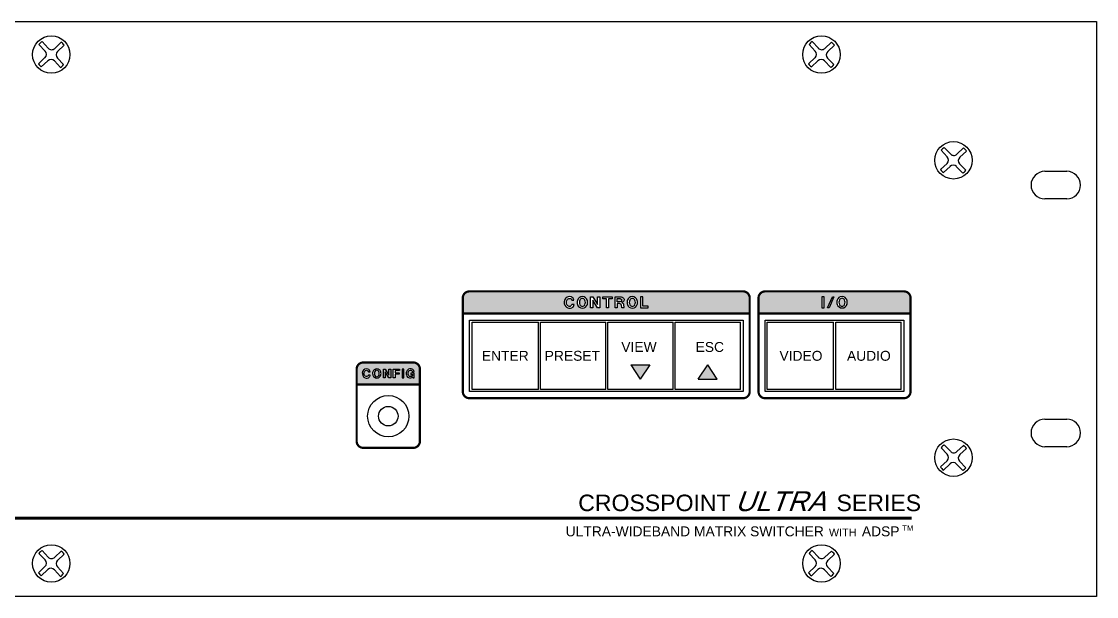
# Model space of a CAD drawing. Header units: inches. Extents: x 0.5 to 19.5, y 0.5 to 12.5.
# Drawn here: x 9.73 to 19.5, y 7.28 to 12.5 of the extents above; entities that cross this region are included whole.
import ezdxf
from ezdxf.enums import TextEntityAlignment as Align

# ---------------------------------------------------------------- set-up
doc = ezdxf.new("R2010")
doc.units = ezdxf.units.IN
doc.header["$MEASUREMENT"] = 0
doc.styles.add('CAD_SALES', font='ARIAL.TTF')

# ---------------------------------------------------------------- blocks, each defined once
blk = doc.blocks.new('A$C5ECA4FBF')
for p, q in [((-0.099, 0.138), (-0.033, 0.068)), ((0.107, 0.132), (0.037, 0.066)), ((-0.132, 0.107), (-0.066, 0.037)), ((0.138, 0.099), (0.068, 0.033)), ((-0.068, -0.033), (-0.138, -0.099)), ((-0.037, -0.066), (-0.107, -0.132)), ((0.033, -0.068), (0.099, -0.138)), ((0.066, -0.037), (0.132, -0.107))]:
    blk.add_line(p, q)
blk.add_circle((0, 0), 0.2)
for centre, radius, start, end in [((0, 0), 0.17, 125.7965, 140.9549), ((0, 0), 0.17, 35.7965, 50.9549), ((-0.102, 0.003), 0.05, 313.3757, 43.3757), ((0.003, 0.102), 0.05, 223.3757, 313.3757), ((0.102, -0.003), 0.05, 133.3757, 223.3757), ((0, 0), 0.17, 215.7965, 230.9549), ((-0.003, -0.102), 0.05, 43.3757, 133.3757), ((0, 0), 0.17, 305.7965, 320.9549)]:
    blk.add_arc(centre, radius, start, end)

msp = doc.modelspace()

# ---------------------------------------------------------------- hatches: boundary and pattern name
h = msp.add_hatch(color=256)
h.paths.add_polyline_path([(16.4878, 10.048, 0.414214), (16.4278, 9.988), (16.4278, 9.848), (17.8098, 9.848), (17.8098, 9.988, 0.414214), (17.7498, 10.048)])
h.paths.add_polyline_path([(17.0023, 9.9991), (17.0233, 9.9991), (17.0233, 9.8991), (17.0023, 9.8991)], flags=16)
h.paths.add_polyline_path([(17.0551, 9.8991), (17.0991, 9.9991), (17.1139, 9.9991), (17.0709, 9.8991)], flags=16)
h.paths.add_polyline_path([(17.1413, 9.9671, -0.76378), (17.2323, 9.9671, -0.141732), (17.2323, 9.9311, -0.740157), (17.1423, 9.9301, -0.141732)], flags=16)
h.paths.add_polyline_path([(17.1644, 9.9711, -0.622047), (17.2094, 9.9711, -0.228346), (17.2094, 9.9271, -0.629921), (17.1644, 9.9271, -0.228346)], flags=0)
h.paths.add_polyline_path([(16.3478, 9.848), (16.3478, 9.988, 0.414214), (16.2878, 10.048), (13.7998, 10.048, 0.414214), (13.7398, 9.988), (13.7398, 9.848)])
h.paths.add_polyline_path([(15.4263, 9.9147), (15.4263, 9.8977), (15.3553, 9.8977), (15.3553, 9.9977), (15.3763, 9.9977), (15.3763, 9.9147)], flags=16)
h.paths.add_polyline_path([(15.3263, 9.9297, -0.740157), (15.2363, 9.9287, -0.141732), (15.2353, 9.9657, -0.76378), (15.3263, 9.9657, -0.141732)], flags=16)
h.paths.add_polyline_path([(15.3033, 9.9257, -0.629921), (15.2583, 9.9257, -0.228346), (15.2583, 9.9697, -0.622047), (15.3033, 9.9697, -0.228346)], flags=0)
h.paths.add_polyline_path([(15.2063, 9.8977), (15.1853, 9.8977, -0.102362), (15.1843, 9.9027), (15.1823, 9.9207, 0.393701), (15.1643, 9.9377), (15.1443, 9.9377), (15.1443, 9.8977), (15.1243, 9.8977), (15.1243, 9.9977), (15.1793, 9.9977, -0.944882), (15.1823, 9.9457, -0.362127), (15.2013, 9.9267), (15.2033, 9.9047, 0.141732)], flags=16)
h.paths.add_polyline_path([(15.1703, 9.9527), (15.1443, 9.9527), (15.1443, 9.9827), (15.1703, 9.9827, -1)], flags=0)
h.paths.add_polyline_path([(15.0973, 9.9807), (15.0653, 9.9807), (15.0653, 9.8977), (15.0453, 9.8977), (15.0453, 9.9807), (15.0133, 9.9807), (15.0133, 9.9977), (15.0973, 9.9977)], flags=16)
h.paths.add_polyline_path([(14.9863, 9.8977), (14.9653, 9.8977), (14.9223, 9.9667), (14.9223, 9.8977), (14.9013, 9.8977), (14.9013, 9.9977), (14.9233, 9.9977), (14.9653, 9.9297), (14.9653, 9.9977), (14.9863, 9.9977)], flags=16)
h.paths.add_polyline_path([(14.8723, 9.9297, -0.740157), (14.7823, 9.9287, -0.141732), (14.7813, 9.9657, -0.76378), (14.8723, 9.9657, -0.141732)], flags=16)
h.paths.add_polyline_path([(14.8493, 9.9257, -0.629921), (14.8043, 9.9257, -0.228346), (14.8043, 9.9697, -0.622047), (14.8493, 9.9697, -0.228346)], flags=0)
h.paths.add_polyline_path([(14.7523, 9.9297, -0.259843), (14.7303, 9.8997, -0.133858), (14.7043, 9.8957, -0.19685), (14.6753, 9.9107, -0.267717), (14.6653, 9.9687, -0.409449), (14.7253, 9.9977, -0.283465), (14.7503, 9.9667), (14.7313, 9.9667, 0.346457), (14.7113, 9.9847, 0.283465), (14.6873, 9.9717, 0.275591), (14.6883, 9.9237, 0.220472), (14.7063, 9.9117, 0.401575), (14.7323, 9.9297)], flags=16)
h = msp.add_hatch(color=256)
h.paths.add_polyline_path([(13.3503, 9.2025), (13.3503, 9.3424, 0.414214), (13.2903, 9.4024), (12.8353, 9.4024, 0.414214), (12.7753, 9.3424), (12.7753, 9.2025)])
h.paths.add_polyline_path([(13.1075, 9.2625), (13.1075, 9.3425), (13.1659, 9.3425), (13.1659, 9.3297), (13.1243, 9.3297), (13.1243, 9.3097), (13.1603, 9.3097), (13.1603, 9.2961), (13.1243, 9.2961), (13.1243, 9.2625)], flags=16)
h.paths.add_polyline_path([(12.9227, 9.2873, -0.141732), (12.9219, 9.3169, -0.76378), (12.9947, 9.3169, -0.141732), (12.9947, 9.2881, -0.740157)], flags=16)
h.paths.add_polyline_path([(12.9763, 9.2849, -0.629921), (12.9403, 9.2849, -0.228346), (12.9403, 9.3201, -0.622047), (12.9763, 9.3201, -0.228346)], flags=0)
h.paths.add_polyline_path([(13.1875, 9.2625), (13.1875, 9.3425), (13.2043, 9.3425), (13.2043, 9.2625)], flags=16)
h.paths.add_polyline_path([(12.8811, 9.2641, -0.133858), (12.8603, 9.2609, -0.19685), (12.8371, 9.2729, -0.267717), (12.8291, 9.3193, -0.409449), (12.8771, 9.3425, -0.283465), (12.8971, 9.3177), (12.8819, 9.3177, 0.346457), (12.8659, 9.3321, 0.283465), (12.8467, 9.3217, 0.275591), (12.8475, 9.2833, 0.220472), (12.8619, 9.2737, 0.401575), (12.8827, 9.2881), (12.8987, 9.2881, -0.259843)], flags=16)
h.paths.add_polyline_path([(13.2299, 9.3233, -0.472441), (13.2859, 9.3385, -0.212598), (13.2987, 9.3185), (13.2843, 9.3185, 0.283465), (13.2707, 9.3313, 0.346457), (13.2459, 9.3201, 0.212598), (13.2451, 9.2873, 0.779528), (13.2867, 9.2929), (13.2667, 9.2929), (13.2667, 9.3049), (13.2995, 9.3049), (13.2995, 9.2625), (13.2875, 9.2625), (13.2867, 9.2721, -0.173228), (13.2675, 9.2617, -0.307087), (13.2323, 9.2785, -0.23622)], flags=16)
for points in [[(15.3536, 9.2516), (15.4387, 9.3816), (15.2685, 9.3816)], [(15.8808, 9.2516), (16.0511, 9.2516), (15.966, 9.3816)]]:
    msp.add_hatch(color=256).paths.add_polyline_path(points)

# ---------------------------------------------------------------- linework, layer by layer
for p, q in [((0.4998, 12.498), (19.4998, 12.498)), ((19.4998, 12.498), (19.4998, 7.278)), ((19.0298, 11.138), (19.2298, 11.138)), ((19.2298, 10.888), (19.0298, 10.888)), ((13.8243, 9.768), (14.4274, 9.768)), ((13.8243, 9.158), (13.8243, 9.768)), ((14.4274, 9.158), (14.4274, 9.768)), ((14.446, 9.158), (14.446, 9.768)), ((14.446, 9.768), (15.0398, 9.768)), ((15.0398, 9.158), (15.0398, 9.768)), ((15.0584, 9.158), (15.0584, 9.768)), ((15.0584, 9.768), (15.6522, 9.768)), ((15.6522, 9.158), (15.6522, 9.768)), ((15.6708, 9.158), (15.6708, 9.768)), ((15.6708, 9.768), (16.2645, 9.768)), ((16.2645, 9.158), (16.2645, 9.768)), ((16.5078, 9.158), (16.5078, 9.768)), ((16.5078, 9.768), (17.1109, 9.768)), ((17.1109, 9.158), (17.1109, 9.768)), ((17.1295, 9.158), (17.1295, 9.768)), ((17.1295, 9.768), (17.7233, 9.768)), ((17.7233, 9.158), (17.7233, 9.768)), ((15.2685, 9.3816), (15.4387, 9.3816)), ((15.2685, 9.3816), (15.3536, 9.2516)), ((15.4387, 9.3816), (15.3536, 9.2516)), ((15.8808, 9.2516), (15.966, 9.3816)), ((16.0511, 9.2516), (15.966, 9.3816)), ((15.8808, 9.2516), (16.0511, 9.2516)), ((14.4274, 9.158), (13.8243, 9.158)), ((15.0398, 9.158), (14.446, 9.158)), ((15.6522, 9.158), (15.0584, 9.158)), ((16.2645, 9.158), (15.6708, 9.158)), ((17.1109, 9.158), (16.5078, 9.158)), ((17.7233, 9.158), (17.1295, 9.158)), ((19.0298, 8.888), (19.2298, 8.888)), ((19.2298, 8.638), (19.0298, 8.638)), ((19.4998, 7.278), (0.4998, 7.278))]:
    msp.add_line(p, q)
at = {"const_width": 0.02}
for points in [[(16.3478, 9.848), (16.3478, 9.988, 0.414214), (16.2878, 10.048), (13.7998, 10.048, 0.414214), (13.7398, 9.988), (13.7398, 9.848)], [(17.8098, 9.848), (17.8098, 9.988, 0.414214), (17.7498, 10.048), (16.4878, 10.048, 0.414214), (16.4278, 9.988), (16.4278, 9.848)]]:
    msp.add_lwpolyline(points, format="xyb", dxfattribs=at)
for points in [[(14.6653, 9.9687, 0.267717), (14.6753, 9.9107, 0.19685), (14.7043, 9.8957, 0.133858), (14.7303, 9.8997, 0.259843), (14.7523, 9.9297), (14.7323, 9.9297, -0.401575), (14.7063, 9.9117, -0.220472), (14.6883, 9.9237, -0.275591), (14.6873, 9.9717, -0.283465), (14.7113, 9.9847, -0.346457), (14.7313, 9.9667), (14.7503, 9.9667, 0.283465), (14.7253, 9.9977, 0.409449), (14.6653, 9.9687)], [(14.7823, 9.9287, 0.740157), (14.8723, 9.9297, 0.141732), (14.8723, 9.9657, 0.76378), (14.7813, 9.9657, 0.141732), (14.7823, 9.9287)], [(14.8043, 9.9257, 0.629921), (14.8493, 9.9257, 0.228346), (14.8493, 9.9697, 0.622047), (14.8043, 9.9697, 0.228346), (14.8043, 9.9257)], [(15.2033, 9.9047, 0.141732), (15.2063, 9.8977), (15.1853, 9.8977, -0.102362), (15.1843, 9.9027), (15.1823, 9.9207, 0.393701), (15.1643, 9.9377), (15.1443, 9.9377), (15.1443, 9.8977), (15.1243, 9.8977), (15.1243, 9.9977), (15.1793, 9.9977, -0.944882), (15.1823, 9.9457, -0.362205), (15.2013, 9.9267), (15.2033, 9.9047)], [(15.1443, 9.9827), (15.1703, 9.9827, -1), (15.1703, 9.9527), (15.1443, 9.9527), (15.1443, 9.9827)], [(15.2363, 9.9287, 0.740157), (15.3263, 9.9297, 0.141732), (15.3263, 9.9657, 0.76378), (15.2353, 9.9657, 0.141732), (15.2363, 9.9287)], [(15.2583, 9.9257, 0.629921), (15.3033, 9.9257, 0.228346), (15.3033, 9.9697, 0.622047), (15.2583, 9.9697, 0.228346), (15.2583, 9.9257)], [(17.1423, 9.9301, 0.740157), (17.2323, 9.9311, 0.141732), (17.2323, 9.9671, 0.76378), (17.1413, 9.9671, 0.141732), (17.1423, 9.9301)], [(17.1644, 9.9271, 0.629921), (17.2094, 9.9271, 0.228346), (17.2094, 9.9711, 0.622047), (17.1644, 9.9711, 0.228346), (17.1644, 9.9271)], [(12.8291, 9.3193, 0.267717), (12.8371, 9.2729, 0.19685), (12.8603, 9.2609, 0.133858), (12.8811, 9.2641, 0.259843), (12.8987, 9.2881), (12.8827, 9.2881, -0.401575), (12.8619, 9.2737, -0.220472), (12.8475, 9.2833, -0.275591), (12.8467, 9.3217, -0.283465), (12.8659, 9.3321, -0.346457), (12.8819, 9.3177), (12.8971, 9.3177, 0.283465), (12.8771, 9.3425, 0.409449), (12.8291, 9.3193)], [(12.9227, 9.2873, 0.740157), (12.9947, 9.2881, 0.141732), (12.9947, 9.3169, 0.76378), (12.9219, 9.3169, 0.141732), (12.9227, 9.2873)], [(12.9403, 9.2849, 0.629921), (12.9763, 9.2849, 0.228346), (12.9763, 9.3201, 0.622047), (12.9403, 9.3201, 0.228346), (12.9403, 9.2849)], [(13.2323, 9.2785, 0.307087), (13.2675, 9.2617, 0.173228), (13.2867, 9.2721), (13.2875, 9.2625), (13.2995, 9.2625), (13.2995, 9.3049), (13.2667, 9.3049), (13.2667, 9.2929), (13.2867, 9.2929, -0.779528), (13.2451, 9.2873, -0.212598), (13.2459, 9.3201, -0.346457), (13.2707, 9.3313, -0.283465), (13.2843, 9.3185), (13.2987, 9.3185, 0.212598), (13.2859, 9.3385, 0.472441), (13.2299, 9.3233, 0.23622), (13.2323, 9.2785)]]:
    msp.add_lwpolyline(points, format="xyb")
for points in [[(14.9233, 9.9977), (14.9653, 9.9297), (14.9653, 9.9977), (14.9863, 9.9977), (14.9863, 9.8977), (14.9653, 9.8977), (14.9223, 9.9667), (14.9223, 9.8977), (14.9013, 9.8977), (14.9013, 9.9977), (14.9233, 9.9977)], [(15.0453, 9.9807), (15.0133, 9.9807), (15.0133, 9.9977), (15.0973, 9.9977), (15.0973, 9.9807), (15.0653, 9.9807), (15.0653, 9.8977), (15.0453, 9.8977), (15.0453, 9.9807)], [(15.3553, 9.8977), (15.4263, 9.8977), (15.4263, 9.9147), (15.3763, 9.9147), (15.3763, 9.9977), (15.3553, 9.9977), (15.3553, 9.8977)], [(17.0233, 9.9991), (17.0023, 9.9991), (17.0023, 9.8991), (17.0233, 9.8991), (17.0233, 9.9991)], [(17.1139, 9.9991), (17.0709, 9.8991), (17.0551, 9.8991), (17.0991, 9.9991), (17.1139, 9.9991)], [(13.0355, 9.3425), (13.0691, 9.2881), (13.0691, 9.3425), (13.0859, 9.3425), (13.0859, 9.2625), (13.0691, 9.2625), (13.0347, 9.3177), (13.0347, 9.2625), (13.0179, 9.2625), (13.0179, 9.3425), (13.0355, 9.3425)], [(13.1243, 9.2625), (13.1075, 9.2625), (13.1075, 9.3425), (13.1659, 9.3425), (13.1659, 9.3297), (13.1243, 9.3297), (13.1243, 9.3097), (13.1603, 9.3097), (13.1603, 9.2961), (13.1243, 9.2961), (13.1243, 9.2625)], [(13.2043, 9.3425), (13.1875, 9.3425), (13.1875, 9.2625), (13.2043, 9.2625), (13.2043, 9.3425)]]:
    msp.add_lwpolyline(points)
for points in [[(16.2878, 9.078), (13.7998, 9.078, -0.414214), (13.7398, 9.138), (13.7398, 9.848), (16.3478, 9.848), (16.3478, 9.138, -0.414214)], [(17.7498, 9.078), (16.4878, 9.078, -0.414214), (16.4278, 9.138), (16.4278, 9.848), (17.8098, 9.848), (17.8098, 9.138, -0.414214)], [(13.2903, 8.6275), (12.8353, 8.6275, -0.414214), (12.7753, 8.6875), (12.7753, 9.3424, -0.414214), (12.8353, 9.4024), (13.2903, 9.4024, -0.414214), (13.3503, 9.3424), (13.3503, 8.6875, -0.414214)]]:
    msp.add_lwpolyline(points, format="xyb", close=True, dxfattribs=at)
for points in [[(16.2878, 9.138), (13.7998, 9.138), (13.7998, 9.788), (16.2878, 9.788)], [(17.7498, 9.138), (16.4878, 9.138), (16.4878, 9.788), (17.7498, 9.788)]]:
    msp.add_lwpolyline(points, close=True)
msp.add_lwpolyline([(13.3503, 9.2025), (12.7753, 9.2025)], dxfattribs=at)
at = {"color": 1, "const_width": 0.028}
msp.add_lwpolyline([(2.1782, 7.9888), (17.8213, 7.9888)], dxfattribs=at)
for radius in [0.1875, 0.0885]:
    msp.add_circle((13.0628, 8.915), radius)
for centre, start, end in [((19.0298, 11.013), 90, 270), ((19.2298, 11.013), 270, 90), ((19.0298, 8.763), 90, 270), ((19.2298, 8.763), 270, 90)]:
    msp.add_arc(centre, 0.125, start, end)

# ---------------------------------------------------------------- block references
at = {"xscale": 0.8499999999999943, "yscale": 0.8499999999999943, "zscale": 0.85}
for p in [(9.9998, 12.198), (16.9998, 12.198), (18.1998, 11.238), (18.1998, 8.538), (9.9998, 7.578), (16.9998, 7.578)]:
    msp.add_blockref('A$C5ECA4FBF', p, dxfattribs=at)

# ---------------------------------------------------------------- texts
at = {"color": 0, "linetype": 'Continuous', "style": 'CAD_SALES'}
for s, p in [('VIEW', (15.3413, 9.5433)), ('ESC', (15.9851, 9.5433)), ('ENTER', (14.1259, 9.463)), ('PRESET', (14.7359, 9.463)), ('VIDEO', (16.8139, 9.463)), ('AUDIO', (17.4309, 9.463))]:
    msp.add_text(s, height=0.09, dxfattribs=at).set_placement(p, align=Align.MIDDLE_CENTER)
at = {"color": 0, "linetype": 'Continuous', "style": 'CAD_SALES', "oblique": 20}
msp.add_text('ULTRA', height=0.18, dxfattribs=at).set_placement((16.2129, 8.0528))
at = {"color": 0, "linetype": 'Continuous', "style": 'CAD_SALES'}
for s, height, p in [('CROSSPOINT', 0.15, (14.7892, 8.0528)), ('SERIES', 0.15, (17.137, 8.0528)), ('ULTRA-WIDEBAND MATRIX SWITCHER', 0.09, (14.6751, 7.8242)), ('ADSP', 0.09, (17.3672, 7.8244)), ('TM', 0.05, (17.7345, 7.8744)), ('WITH', 0.07, (17.0679, 7.8248))]:
    msp.add_text(s, height=height, dxfattribs=at).set_placement(p)

doc.saveas('drawing.dxf')
